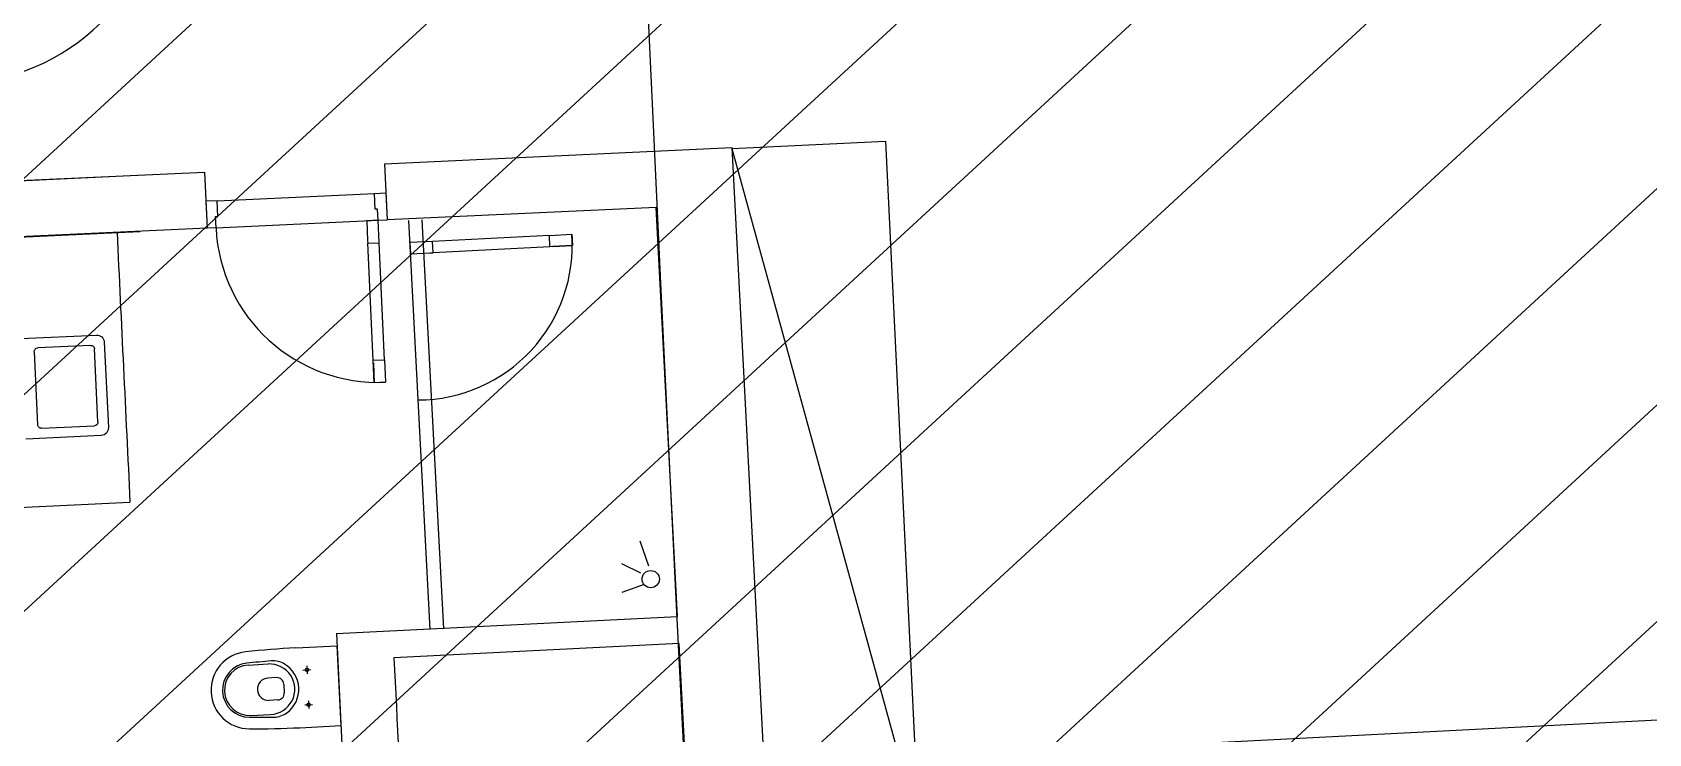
# Model space of a CAD drawing. Extents: x -678889171 to 586587, y -792238163 to 335485.
# Drawn here: x -678719757 to -678712579, y -792079368 to -792076252 of the extents above; entities that cross this region are included whole.
import ezdxf
from ezdxf.enums import TextEntityAlignment as Align

# ---------------------------------------------------------------- set-up
doc = ezdxf.new("R2010")
doc.units = 0
doc.header["$MEASUREMENT"] = 0
for name, color, linetype in [('A-FLOR-PATT', 252, 'Continuous'), ('A-SITE-PATT', 252, 'Continuous'), ('A-WALL', 252, 'Continuous')]:
    doc.layers.add(name, color=color, linetype=linetype)
doc.layers.add('BASEMENT3 LAYOUT$0$HATCH3', color=252, linetype='Continuous', lineweight=15)
doc.styles.add('Ground floor Towers$0$$Bas01-Rname$0$EN-SC', font='swissc.ttf')
doc.styles.add('Ground floor Towers$0$$Bas01-Rname$0$EN-SCL', font='swisscl.ttf')
doc.styles.add('Ground floor Towers$0$04-Ground Floor$0$V2-lower ground$0$LEVEL  FOR LICENSE LOWER GR$0$$LG- LEVEL$0$AR-SR', font='sarb.shx')

# ---------------------------------------------------------------- blocks, each defined once
blk = doc.blocks.new('A$C61C61320')
at = {"layer": 'BASEMENT3 LAYOUT$0$HATCH3'}
h = blk.add_hatch(dxfattribs=at)
h.set_pattern_fill('JIS_WOOD', color=256, scale=1000, style=0)
h.set_pattern_definition([(45, (-845711.5632553247, -468029.5931597503), (-499.9999991609842, 499.9999991609843), [])])
h.paths.add_polyline_path([(11086.00013759569, -61354.85490543771), (12440.74077330553, -169431.9252005816), (-18168.17453308101, -169031.9252005816), (-24087.31416799291, -98540.68329571502), (-23668.41511030192, -60233.84526748693)])
blk = doc.blocks.new('GR')
at = {"layer": 'A-FLOR-PATT'}
for p, q in [((82944.6596047684, 110808.6428461545), (83624.21488302383, 110869.2945836454)), ((83624.21488302383, 110869.2945836454), (83895.71461826742, 107826.246225201)), ((81404.78889622219, 110678.8896752529), (82944.2479937577, 110813.0605245719)), ((82944.24799375772, 110813.0605245719), (83226.79757775407, 107766.7605198465)), ((83895.71461826742, 107826.246225201), (82944.69737305967, 110808.2374921653)), ((80309.64720971335, 110581.2610661401), (79611.37937558188, 110520.9259162062)), ((79611.58651747405, 110522.6039470106), (80607.81006122302, 110609.4293515896)), ((81366.31612886817, 110545.0437985643), (81416.12730605561, 110549.3850687932)), ((81416.12730605561, 110549.3850687932), (81426.54635460507, 110429.8382435435)), ((80668.95964824423, 110484.266015359), (80619.14847105679, 110479.92474513)), ((80619.14847105679, 110479.92474513), (80629.56751960627, 110360.3779198803)), ((80668.95964824421, 110484.266015359), (81366.31612886817, 110545.0437985643)), ((80675.03742656474, 110414.5303672967), (80668.95964824423, 110484.266015359)), ((81372.3939071887, 110475.308150502), (81366.31612886817, 110545.0437985643)), ((81382.35614262619, 110476.1764045478), (81372.3939071887, 110475.308150502)), ((81386.69741285514, 110426.3652273603), (81382.35614262619, 110476.1764045478)), ((82618.75689743966, 110533.7448048515), (81426.54642181298, 110429.838249401)), ((82787.62004353774, 108721.3951430657), (82618.75689743966, 110533.7448048515)), ((80665.07519112725, 110413.6621132509), (80675.03742656474, 110414.5303672967)), ((80669.4164613562, 110363.8509360634), (80665.07519112725, 110413.6621132509)), ((80669.4164613562, 110363.8509360634), (81386.69741285514, 110426.3652273603)), ((81386.69741285514, 110426.3652273603), (81336.88623566771, 110422.0239571314)), ((81336.88623566771, 110422.0239571314), (81344.44004586608, 110335.3525088252)), ((81386.69741285514, 110426.3652273603), (81426.54635460507, 110429.8382435435)), ((81395.37995331304, 110326.7428729855), (81386.69741285514, 110426.3652273603)), ((81692.36390461576, 108619.346183474), (81523.5007585177, 110431.6958452598)), ((81752.10514855695, 108624.9124903608), (81583.24200245888, 110437.2621521466)), ((80331.92899534162, 110332.2548326169), (79633.17250317587, 110271.8774592632)), ((80629.56751960625, 110360.3779198803), (79633.34389209544, 110273.552508001)), ((80669.4164613562, 110363.8509360634), (80629.56751960627, 110360.3779198803)), ((81344.44004586608, 110335.3525088252), (81345.56877612561, 110322.4016027565)), ((81632.27208507333, 110342.2045888015, -2.237454006884695e-06), (81532.69693376572, 110332.9964813921, -2.237454006884695e-06)), ((81532.69693376572, 110332.9964813921, -2.237454006884695e-06), (81537.30098747043, 110283.2089057383, -2.237454006884695e-06)), ((82150.06287187277, 110390.0867473303, -2.239746388759991e-06), (81632.27208507333, 110342.2045888015, -2.239978660391065e-06)), ((81636.87613877804, 110292.4170131477, -2.237454006884695e-06), (81632.27208507333, 110342.2045888015, -2.237454006884695e-06)), ((82154.66692557748, 110340.2991716765, -2.237215928462844e-06), (81636.87613877804, 110292.4170131477, -2.237448200093919e-06)), ((82150.06287187277, 110390.0867473303, -2.237171260841484e-06), (82249.63802318035, 110399.2948547397, -2.237171260841484e-06)), ((82154.66692557748, 110340.2991716765, -2.237171260841484e-06), (82150.06287187277, 110390.0867473303, -2.237171260841484e-06)), ((82254.24207688506, 110349.5072790859, -2.237171260841484e-06), (82154.66692557748, 110340.2991716765, -2.237171260841484e-06)), ((82254.24207688506, 110349.5072790859, -2.237171260841484e-06), (82167.61169524745, 110341.4962256398, -2.237171260841484e-06)), ((82167.61169524745, 110341.4962256398, -2.237171260841484e-06), (82254.24207688506, 110349.5072790859, -2.237171260841484e-06)), ((82249.63802318035, 110399.2948547397, -2.237171260841484e-06), (82254.24207688506, 110349.5072790859, -2.237171260841484e-06)), ((36003.08842770266, 103741.1044731623), (107418.7258324164, 110300.5037897862)), ((81345.56877612561, 110322.4016027565), (81395.37995331304, 110326.7428729855)), ((81390.71798650667, 109804.3653600073), (81345.56877612561, 110322.4016027565)), ((81440.52916369411, 109808.7066302362), (81395.37995331304, 110326.7428729855)), ((81537.30098747043, 110283.2089057383, -2.237454006884695e-06), (81623.93136910805, 110291.2199591844, -2.237454006884695e-06)), ((81623.93136910805, 110291.2199591844, -2.237454006884695e-06), (81636.87613877804, 110292.4170131477, -2.237454006884695e-06)), ((81390.71798650669, 109804.3653600073), (81440.52916369411, 109808.7066302362)), ((81399.40052696459, 109704.7430056324), (81390.71798650669, 109804.3653600073)), ((81399.40052696459, 109704.7430056324), (81391.84671676622, 109791.4144539386)), ((81391.84671676622, 109791.4144539386), (81399.40052696459, 109704.7430056324)), ((81440.52916369411, 109808.7066302362), (81449.21170415201, 109709.0842758614)), ((81449.21170415201, 109709.0842758614), (81399.40052696459, 109704.7430056324)), ((79736.18193551486, 109077.9663840355), (80336.93560201213, 109130.3247934239)), ((82651.49652666075, 108939.8504972825), (82608.13829211048, 109049.1670176974)), ((82616.88092617306, 108906.7832980314), (82530.62562755724, 108944.6671608274)), ((82633.69959320815, 108857.2717004146), (82536.52533578801, 108818.7294541972)), ((81276.43911338922, 108584.4955260764), (82787.62004353774, 108721.3951430657)), ((82798.75269381453, 108601.9122634074), (81536.25792893741, 108487.5414119002)), ((82881.351450569, 107738.7941846795), (82798.75269381453, 108601.9122634074)), ((81099.07857622059, 108513.4371180462, 5.19594785643961e-08), (81282.5618128006, 108530.1535261554, 5.19594785643961e-08)), ((81314.77101594456, 108176.6177185873, 5.19594785643961e-08), (81282.5618128006, 108530.1535261554, 5.19594785643961e-08)), ((80891.06529295456, 108428.5009436611, 5.195946045504817e-08), (80979.15425888616, 108437.0071099817, 5.195946447061145e-08)), ((81134.78443427221, 108416.2759761498, 5.195947141784552e-08), (81169.64007727188, 108419.4515313893, 5.195947300596787e-08)), ((81150.62447815228, 108435.2915752694, 5.195947221190669e-08), (81153.80003339182, 108400.4359322697, 5.195947221190669e-08)), ((81019.95240922418, 108377.7985497307, 5.195946607043497e-08), (80981.02753540679, 108374.2522634952, 5.195946429690688e-08)), ((81052.5505791435, 108350.6441887935, 5.19594674316827e-08), (81056.1072010118, 108311.6058686338, 5.19594674316827e-08)), ((81028.95284007453, 108279.0076987145, 5.195946607043497e-08), (80990.02796625716, 108275.461412479, 5.195946429690688e-08)), ((81148.8476074759, 108261.915271437, 5.195947141784552e-08), (81183.70325047558, 108265.0908266765, 5.195947300596787e-08)), ((81164.68765135597, 108280.9308705566, 5.195947221190669e-08), (81167.8632065955, 108246.0752275569, 5.195947221190669e-08)), ((80911.35023536225, 108205.8486332787, 5.195946045504817e-08), (80999.52607680816, 108213.4012334718, 5.195946447061145e-08)), ((81131.28777936455, 108159.9013104781, 5.19594785643961e-08), (81314.77101594456, 108176.6177185873, 5.19594785643961e-08))]:
    blk.add_line(p, q, dxfattribs=at)
at = {"layer": 'A-FLOR-PATT', "extrusion": (-4.213981280352967e-17, -3.735194331934422e-18, -1)}
for p, q in [((79823.60733192234, 109836.7873196385), (80157.57794221054, 109866.3898510118)), ((80193.93525637669, 109835.9530431202), (80227.48479193304, 109457.453018127)), ((79884.69623105542, 109780.493129648), (79913.31201138295, 109457.6548730358)), ((80133.69406220294, 109819.3935586922), (79899.91463500116, 109798.6717867309)), ((80180.48849961354, 109481.3368981343), (80151.87271928601, 109804.1751547465)), ((80197.04798404156, 109421.0957039606), (79863.07737375336, 109391.4931725874)), ((79931.49066846602, 109442.4364690902), (80165.2700956678, 109463.1582410515))]:
    blk.add_line(p, q, dxfattribs=at)
at = {"layer": 'A-FLOR-PATT'}
for centre, radius in [((82661.64594942304, 108882.6495788065), 38.24641586430788), ((81152.21225577204, 108417.8637537696, 5.195947221190669e-08), 7.5), ((81166.27542897574, 108263.5030490567, 5.195947221190669e-08), 7.5)]:
    blk.add_circle(centre, radius, dxfattribs=at)
for centre, radius, start, end in [((687279.656740699, 163488.6097753342), 623072.5456272444, 169.8809308091749, 188.016783999427), ((687377.2148750997, 163494.3993246956), 622619.9563395467, 169.8833632136182, 188.0029312343603), ((687457.6315433225, 163499.1463224945), 615150.2507543761, 171.0710527946992, 188.0887984813754), ((687457.6315433222, 163499.1463224945), 607150.2507543757, 171.117562181745, 188.0887984813754), ((79444.8533811158, 111877.7428734246, -4.383230884636864e-09), 919.9999999997037, 274.8960715753309, 4.89607157533085), ((687457.6315432993, 163499.1463227705), 608350.2507543762, 184.9810009943147, 185.0045465507793), ((687457.6315432993, 163499.1463227705), 609150.2507543762, 184.9810009943147, 185.0045156286638), ((81386.69741285514, 110426.3652273603), 719.9999999997038, 184.9810009942786, 274.9810009942786), ((81566.87401258381, 110322.4060179737, -2.274742246726244e-06), 687.0797532929839, 272.5662073984553, 6.425240917044127), ((687457.6315432992, 163499.1463227705), 609550.2507543761, 185.0044770886149, 185.1172964982941), ((687457.6315432993, 163499.1463227705), 608663.5005714328, 185.1763609858758, 185.2692977485348), ((80901.81002193343, 108317.2296577154, 5.19594600469908e-08), 171.5000000000092, 98.41377082604005, 271.9974560707736), ((81461.99917502423, 104529.9350609399, 5.19594600469908e-08), 4000.00000000077, 95.20561344838471, 98.41377082601922), ((687457.6315432993, 163499.1463227705), 608413.5005714328, 185.1876616766021, 185.2693747709542), ((80901.81002193346, 108317.2296577154, 5.195946048248875e-08), 120.5, 98.4137708290303, 271.9974560679876), ((80901.81002193346, 108317.2296577154, 5.195946048248875e-08), 111.7888557810301, 95.51557198664749, 274.895654910201), ((81461.99917502557, 104529.9350609408, 5.195947020437736e-08), 3949, 96.8299354855659, 98.4137708290303), ((80989.94500494692, 108325.259275964, 5.195946449816955e-08), 112.2676204798005, 274.895654910201, 95.51557198664749), ((81004.2655116407, 108351.6206698579, 5.195946525380793e-08), 100, 61.48751655427654, 96.8299354855659), ((80989.94500494692, 108325.259275964, 5.195946449816955e-08), 130, 308.9237103425166, 61.48751655427654), ((80985.52775083197, 108324.8568379871, 5.195946429690688e-08), 49.59999999999997, 95.20561344871713, 275.2056134487171), ((81022.67431371521, 108347.9222843024, 5.195946607043497e-08), 30, 5.205613448717135, 95.20561344871713), ((81026.23093558349, 108308.8839641428, 5.195946607043497e-08), 30, 275.2056134487171, 5.205613448717135), ((80768.36718055957, 112143.4033675835, 5.195947020437733e-08), 3949, 271.9974560679876, 273.5812914047173), ((81008.793556722, 108301.9197794831, 5.195946525380793e-08), 100, 273.5812914047173, 308.9237103425166), ((80768.36718055919, 112143.4033675843, 5.195947020437734e-08), 4000.000000000811, 271.997456070775, 275.2056134484095)]:
    blk.add_arc(centre, radius, start, end, dxfattribs=at)
at = {"layer": 'A-FLOR-PATT', "extrusion": (-4.213981280352967e-17, -3.735194331934422e-18, -1)}
for centre, radius, start, end in [((-80160.53819534788, 109832.9927899828), 33.52800000000002, 84.93464707945266, 174.9346470858023), ((-79901.3947615698, 109781.9732562166), 16.76400000000001, 354.9346470858023, 84.93464707945266), ((-80135.17418877163, 109802.6950281779), 16.76400000000001, 84.93464707945266, 174.9346470858023), ((-80163.7899690991, 109479.8567715657), 16.76400000000001, 174.9346470858023, 264.9346470794526), ((-79930.01054189733, 109459.1349996044), 16.76400000000001, 264.9346470794526, 354.9346470858023), ((-80194.08773090423, 109454.4927649896), 33.52800000000002, 174.9346470858023, 264.9346470794526)]:
    blk.add_arc(centre, radius, start, end, dxfattribs=at)
at = {"layer": 'A-FLOR-PATT', "style": 'Ground floor Towers$0$04-Ground Floor$0$V2-lower ground$0$LEVEL  FOR LICENSE LOWER GR$0$$LG- LEVEL$0$AR-SR', "flags": 12}
for tag, p in [('L', (30296.07288644527, 72859.53473235783)), ('P', (30237.50458115668, 72203.99769414036))]:
    blk.add_attdef(tag, text='', height=500, dxfattribs=at).set_placement(p, align=Align.RIGHT)
at = {"layer": 'A-FLOR-PATT'}
for tag, p, height, style in [('N', (85492.25876324323, 56633.4995742733), 250, 'Ground floor Towers$0$$Bas01-Rname$0$EN-SC'), ('N', (89389.48149106537, 56633.4995742733), 250, 'Ground floor Towers$0$$Bas01-Rname$0$EN-SC'), ('N', (94597.61363499537, 56633.4995742733), 250, 'Ground floor Towers$0$$Bas01-Rname$0$EN-SC'), ('AN', (85922.66280553787, 56313.08159666645), 200, 'Ground floor Towers$0$$Bas01-Rname$0$EN-SCL'), ('AN', (89819.88553336001, 56313.08159666645), 200, 'Ground floor Towers$0$$Bas01-Rname$0$EN-SCL'), ('AN', (95028.01767729002, 56313.08159666645), 200, 'Ground floor Towers$0$$Bas01-Rname$0$EN-SCL'), ('SN', (85299.47460008037, 56025.08594095582), 200, 'Ground floor Towers$0$$Bas01-Rname$0$EN-SCL'), ('F', (85927.04975899268, 56008.67972904726), 200, 'Ground floor Towers$0$$Bas01-Rname$0$EN-SCL'), ('SN', (89196.69732790251, 56025.08594095582), 200, 'Ground floor Towers$0$$Bas01-Rname$0$EN-SCL'), ('F', (89824.27248681482, 56008.67972904726), 200, 'Ground floor Towers$0$$Bas01-Rname$0$EN-SCL'), ('SN', (94404.82947183252, 56025.08594095582), 200, 'Ground floor Towers$0$$Bas01-Rname$0$EN-SCL'), ('F', (95032.40463074483, 56008.67972904726), 200, 'Ground floor Towers$0$$Bas01-Rname$0$EN-SCL')]:
    blk.add_attdef(tag, p, '', height=height, dxfattribs=dict(at, style=style))
at = {"layer": 'A-FLOR-PATT', "style": 'Ground floor Towers$0$$Bas01-Rname$0$EN-SCL', "width": 0.8}
for p in [(85305.16036184286, 56295.1433535593), (89202.383089665, 56295.1433535593), (94410.51523359501, 56295.1433535593)]:
    blk.add_attdef('FN', p, '', height=250, dxfattribs=at)

msp = doc.modelspace()

# ---------------------------------------------------------------- block references
at = {"layer": 'A-SITE-PATT', "rotation": 357.6731745000001}
msp.add_blockref('A$C61C61320', (-678706236.4347705, -791940527.995869, -212772), dxfattribs=at)

# ---------------------------------------------------------------- next in the draw order: block references
at = {"layer": 'A-WALL', "rotation": 357.6731745000001}
msp.add_blockref('GR', (-678804025.0995113, -792184118.4910543, -212772), dxfattribs=at)

doc.saveas('drawing.dxf')
